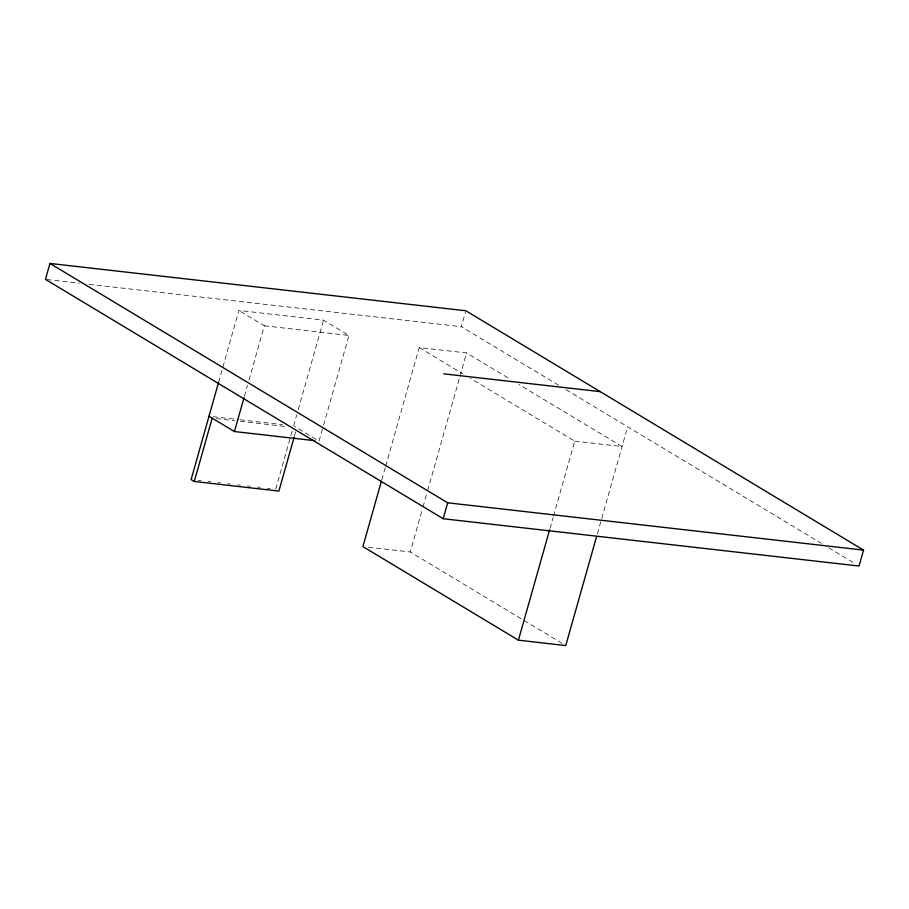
<?xml version="1.0" encoding="UTF-8"?>
<svg xmlns="http://www.w3.org/2000/svg" width="909" height="909" viewBox="0 0 909 909"><rect width="100%" height="100%" fill="white"/><g stroke="black" fill="none" stroke-linecap="round" stroke-linejoin="round"><path stroke-width="0.68" stroke-dasharray="4.54 3.41" d="M218.592 382.337L238.862 310.458L323.547 320.138L348.965 335.432L322.843 427.741M244.385 396.369L247.464 385.518M248.998 380.087L264.36 325.797L238.862 310.458M275.711 489.19L292.107 431.252M293.63 425.867L296.686 415.049M298.22 409.641L323.547 320.138M294.505 435.854L295.652 431.82M322.456 429.082L319.036 441.16L294.686 426.503M381.803 479.804L385.28 467.533M385.666 466.169L419.219 347.568L466.578 352.953L510.313 379.269M558.603 385.234L461.306 326.672L465.431 312.082M562.103 643.367L410.254 551.979L422.594 508.358M422.98 506.995L427.23 492.008M427.616 490.644L459.636 377.496M460.022 376.133L466.578 352.953M550.036 528.39L553.115 517.482M553.501 516.119L574.715 441.149L470.248 378.269M597.383 533.776L626.574 430.616M46.859 279.517L79.288 283.21M89.15 284.335L461.306 326.672M264.36 325.797L348.965 335.432M574.715 441.149L622.074 446.535L518.812 384.393M213.263 416.72L238.635 419.617M240.044 419.776L282.347 424.583M216.422 418.629L234.761 420.719M240.396 421.356L286.926 426.651M198.162 480.361L200.98 480.679M208.036 481.486L210.854 481.804M217.899 482.611L220.717 482.929M227.773 483.736L230.591 484.054M237.647 484.849L240.465 485.179M247.509 485.974L250.327 486.292M257.383 487.099L260.201 487.417M267.257 488.224L270.075 488.542M368.475 547.229L410.254 551.979M565.909 389.62L821.338 543.343M828.633 547.741L855.392 563.841M419.219 347.568L462.954 373.883"/><path stroke-width="1.36" d="M49.961 263.44L45.45 279.358L443.194 518.721L859.039 566.034L863.55 550.115L465.806 310.753L49.961 263.44L447.694 502.802L863.55 550.115M218.592 382.337L191.106 479.554L194.276 481.463L278.881 491.087L294.13 437.206M194.276 481.463L212.195 418.151M314.809 440.683L234.442 431.536L244.01 397.722M381.416 481.168L362.907 546.593L518.403 640.175L565.75 645.56L596.611 536.503M443.194 518.721L447.694 502.802M518.403 640.175L549.65 529.754M443.74 373.838L600.213 391.631M209.025 416.242L234.442 431.536"/></g></svg>
